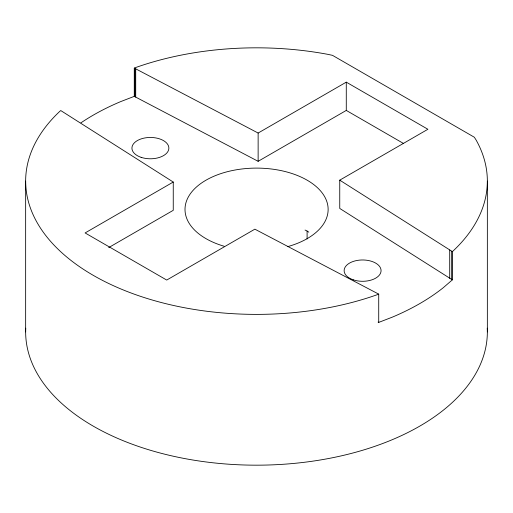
<?xml version="1.0" encoding="UTF-8"?>
<svg xmlns="http://www.w3.org/2000/svg" width="513" height="513" viewBox="0 0 513 513"><rect width="100%" height="100%" fill="white"/><g stroke="black" fill="none" stroke-linecap="round" stroke-linejoin="round"><path stroke-width="0.77" d="M378.094 322.068L378.722 322.401L392.189 317.201A230.85 133.277 0 0 0 443.264 287.716L452.363 279.854L452.363 251.582L453.332 250.742A230.85 133.277 0 0 0 476.051 139.921L474.333 137.234L332.488 55.34L327.839 54.346A230.85 133.277 0 0 0 135.881 67.466L134.278 68.082L134.278 96.354L258.135 161.313L346.281 110.423L403.686 143.569M378.722 294.129L377.119 294.744A230.85 133.277 0 0 1 93.263 275.346A230.85 133.277 0 0 1 59.668 111.468L60.72 110.558L61.31 110.904L173.253 182.044L85.1 232.94L166.719 280.06L254.865 229.17L378.722 294.129L378.722 322.401M134.278 68.082L258.135 133.04L346.281 82.151L427.9 129.27L339.747 180.159L339.747 208.438L452.363 279.854M108.698 247.587L173.253 210.317L173.253 182.044M134.278 96.354L120.811 101.555A230.85 133.277 0 0 0 80.958 122.819M339.747 180.159L452.363 251.582M487.35 181.102L487.35 331.898M451.69 251.306L451.69 279.579M449.709 250.049L449.709 278.322M346.281 82.151L346.281 110.423M307.101 231.055L307.101 238.994M258.135 133.04L258.135 161.313M135.708 68.832L135.708 97.104M134.906 68.415L134.906 96.688M25.65 181.102L25.65 331.898M487.26 328.16A230.85 133.277 0 0 1 256.5 465.176A230.85 133.277 0 0 1 25.74 328.16M224.085 246.234A71.563 41.316 0 0 1 201.295 183.179A71.563 41.316 0 0 1 312.853 183.904A71.563 41.316 0 0 1 287.626 246.644M305.055 230.061A18.468 10.664 60 0 1 308.807 232.165M353.367 279.867A18.468 10.664 0 0 0 381.069 270.633A18.468 10.664 0 0 0 353.367 261.399A18.468 10.664 0 0 0 353.367 279.867M141.165 157.356A18.468 10.664 0 0 0 168.867 148.122A18.468 10.664 0 0 0 141.165 138.888A18.468 10.664 0 0 0 141.165 157.356"/></g></svg>
